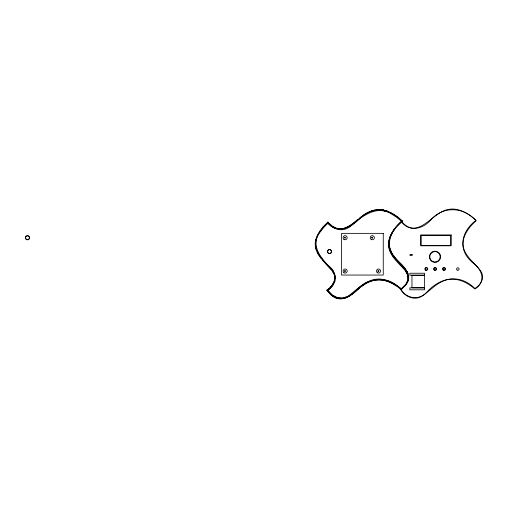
<?xml version="1.0" encoding="UTF-8"?>
<svg xmlns="http://www.w3.org/2000/svg" width="508" height="508" viewBox="0 0 508 508"><rect width="100%" height="100%" fill="white"/><g stroke="black" fill="none" stroke-linecap="round" stroke-linejoin="round"><path stroke-width="0.76" d="M388.899 243.141L389.357 239.852M334.601 279.483L334.721 277.965M408.413 279.165C408.038 264.922 388.093 259.22 388.88 244.043M315.214 243.097L315.83 239.325M334.289 280.841L334.601 279.381M389.471 239.37L389.903 237.89M408.14 280.441L407.943 281.064M333.826 282.137L334.289 280.74M390.074 237.395L390.906 235.356M315.83 239.427L317.297 235.407M407.714 281.667L407.454 282.257M333.826 282.035L332.537 284.512M391.147 234.842L391.408 234.321M391.687 233.794L392.284 232.727M317.297 235.509L319.716 231.229M333.235 283.261L331.768 285.591M406.33 284.188C414.541 273.107 399.726 263.95 393.954 256.045C384.327 245.275 391.433 229.597 401.504 221.99C409.785 232.499 423.532 228.848 431.171 219.488C443.427 205.734 463.804 206.985 475.755 220.523C460.877 231.794 457.448 250.349 472.859 262.782C482.314 269.564 486.423 281.661 474.897 288.5C459.74 273.336 440.322 277.305 426.803 292.1C419.9 300.584 406.425 298.825 401.263 289.744C393.351 282.81 382.276 277.247 371.646 280.899C364.052 283.42 358.33 289.211 352.228 294.107M392.608 232.194L395.338 228.308M406.362 284.289L401.231 289.693M320.885 231.115C308.674 245.059 322.009 259.715 332.207 269.5A22.269 22.269 0 0 1 333.458 271.221L335.407 276.073L335.121 280.975L332.67 285.775L328.047 290.417L332.296 294.881L337.363 297.574L342.519 298.056L347.574 296.335A23.438 23.438 0 0 0 349.402 295.173L353.981 291.592M319.716 231.331L323.196 226.778L328.155 222.161M331.768 285.49L330.092 287.496M402.387 221.545L402.501 221.132L402.38 221.45M405.174 285.667L401.231 289.141C386.766 274.695 367.519 277.324 354.33 291.744C347.034 300.723 333.578 300.418 327.616 290.405C336.683 284.15 337.795 272.294 327.857 265.195C322.536 259.677 316.389 253.619 315.652 245.561C314.966 236.347 321.589 228.556 327.838 222.625C338.233 235.268 351.733 226.981 360.832 217.443C372.637 205.753 391.763 209.385 402.082 221.158L397.281 225.996M330.943 286.487L329.241 288.315A26.454 26.454 0 0 1 326.962 290.195M323.196 226.879L327.857 222.142L332.111 225.869M326.492 224.606L327.825 223.317C332.797 228.956 341.611 232.01 348.399 227.755A24.263 24.263 0 0 0 350.12 226.676C361.639 216.503 377.12 203.759 392.69 214.789A53.88 53.88 0 0 1 400.355 220.345L401.466 221.266C394.176 228.022 386.645 237.382 388.88 247.987C390.976 257.327 399.021 263.328 404.908 270.275A26.638 26.638 0 0 1 405.403 270.91L407.765 275.412L407.873 279.889L405.619 284.563L401.257 288.722L392.354 282.632L388.144 280.727L383.711 279.457L379.527 278.987L375.317 279.26L371.119 280.302L367.125 282.004A36.767 36.767 0 0 0 364.985 283.197L354.355 291.274M327.552 222.123C344.018 240.544 356.375 216.014 372.116 210.699A22.733 22.733 0 0 1 383.464 210.141L387.75 211.385L392.316 213.512L397.186 216.738M357.238 219.805C351.238 225.984 341.56 232.34 333.21 226.485M359.67 287.858C352.673 294.602 341.909 303.689 332.34 295.846M359.893 217.748L365.646 213.728L372.116 210.801A22.733 22.733 0 0 1 383.464 210.242L387.75 211.487L392.316 213.614M327.025 289.916L326.898 290.468M362.414 285.89C372.046 277.844 386.385 278.244 396.145 285.902M349.949 295.713L345.726 298.018L340.036 298.837M401.371 289.814L400.945 289.744M385.299 210.579L383.534 210.579A27.007 27.007 0 0 1 387.318 211.671L387.325 211.226L385.299 210.579A24.86 24.86 0 0 0 381.07 209.779L381.07 210.198L382.943 210.464M424.536 275.203L409.854 275.203L409.854 273.24L424.536 273.24L424.472 287.757L411.963 287.757L411.963 275.247L424.472 275.247M383.381 210.547L380.956 210.191L380.956 209.772A25.838 25.838 0 0 1 387.204 211.201L387.21 211.626A26.702 26.702 0 0 0 383.229 210.515A26.772 26.772 0 0 1 387.318 211.677M338.296 298.679C334.296 297.821 330.956 295.192 328.352 292.132M397.186 216.637L402.488 221.164L402.361 220.847M331.14 295.021L327.26 290.627M401.72 265.538C396.323 259.886 390.29 253.854 388.995 245.802C387.883 235.985 394.881 227.717 401.523 221.405C417.081 240.043 430.879 214.782 445.783 210.064A22.733 22.733 0 0 1 457.13 209.506C464.35 211.087 470.541 215.43 476.028 220.212L476.047 220.815C467.544 228.181 458.991 240.5 465.087 251.904C468.846 259.442 476.009 264.363 480.771 271.151C485.204 277.482 480.778 285.54 474.866 289.02C466.223 281.222 453.206 275.755 442.049 281.578C434.264 285.21 428.676 292.03 421.418 296.456C414.014 300.882 404.616 296.367 400.628 289.452A26.454 26.454 0 0 0 402.908 287.579C412.667 280.232 407.314 268.586 399.021 262.56M403.803 267.735L396.786 260.153M323.12 260.788L331.432 269.767L333.75 273.501M403.803 267.633L405.632 269.85M331.432 269.869L323.12 260.89L317.335 252.705M395.072 258.14L397.243 260.699M320.967 258.35L317.335 252.806L315.328 246.437M393.097 255.422L395.072 258.242M405.632 269.748L407.099 271.894M327.724 291.421L326.962 290.093A26.454 26.454 0 0 0 329.241 288.214M393.097 255.524L390.163 249.466M407.099 271.793L407.949 273.469M332.892 271.793L334.327 275.069M391.42 252.641L389.725 247.606M316.071 249.771L315.328 246.539L315.214 242.995M334.327 274.968L334.639 276.593M334.639 276.492L334.721 278.066M381.07 209.766A25.952 25.952 0 0 1 387.318 211.239M320.859 231.096A51.911 51.911 0 0 1 326.517 224.631M344.456 237.661C345.586 239.897 346.024 235.674 344.456 237.661M344.481 270.993C345.624 273.221 346.062 269.03 344.481 270.993M371.653 237.661C372.751 239.89 373.272 235.693 371.653 237.661M377.857 270.993C378.962 273.228 379.482 269.005 377.857 270.993M383.261 233.356L341.573 233.356L341.573 275.05L383.261 275.05L383.261 233.356M451.148 234.95L420.713 234.95L420.713 245.789L451.148 245.789L451.148 234.95M450.729 235.369L421.126 235.369L421.126 245.37L450.729 245.37L450.729 235.369M412.115 254.356L410.032 254.356L410.032 255.607L412.115 255.607L412.115 254.356M424.536 287.852L409.854 287.852L409.854 289.814L424.536 289.814L424.536 287.852M371.17 239.414A2.057 2.057 0 0 0 374.371 237.852A2.057 2.057 0 0 0 371.418 235.858A2.057 2.057 0 0 0 371.17 239.414M26.441 239.554A2.083 2.083 0 0 0 29.572 237.744A2.083 2.083 0 0 0 26.441 235.941A2.083 2.083 0 0 0 26.441 239.554M26.543 239.382A1.886 1.886 0 0 0 29.369 237.744A1.886 1.886 0 0 0 26.543 236.112A1.886 1.886 0 0 0 26.543 239.382M328.479 253.371A2.083 2.083 0 0 0 331.603 251.568A2.083 2.083 0 0 0 328.479 249.758A2.083 2.083 0 0 0 328.479 253.371M328.581 253.2A1.886 1.886 0 0 0 331.406 251.568A1.886 1.886 0 0 0 328.581 249.93A1.886 1.886 0 0 0 328.581 253.2M377.374 272.745A2.057 2.057 0 0 0 380.575 271.183A2.057 2.057 0 0 0 377.622 269.189A2.057 2.057 0 0 0 377.374 272.745M344.005 272.745A2.057 2.057 0 0 0 347.205 271.183A2.057 2.057 0 0 0 344.253 269.189A2.057 2.057 0 0 0 344.005 272.745M343.973 239.408A2.057 2.057 0 0 0 347.174 237.846A2.057 2.057 0 0 0 344.221 235.858A2.057 2.057 0 0 0 343.973 239.408M425.583 270.192A1.46 1.46 0 0 0 427.774 268.929A1.46 1.46 0 0 0 425.583 267.665A1.46 1.46 0 0 0 425.583 270.192M434.372 270.192A1.46 1.46 0 0 0 436.562 268.929A1.46 1.46 0 0 0 434.372 267.665A1.46 1.46 0 0 0 434.372 270.192M443.306 270.192A1.46 1.46 0 0 0 445.497 268.929A1.46 1.46 0 0 0 443.306 267.665A1.46 1.46 0 0 0 443.306 270.192M432.175 261.652A5.626 5.626 0 0 0 440.62 256.775A5.626 5.626 0 0 0 432.175 251.904A5.626 5.626 0 0 0 432.175 261.652M432.384 261.29A5.213 5.213 0 0 0 440.201 256.775A5.213 5.213 0 0 0 432.384 252.26A5.213 5.213 0 0 0 432.384 261.29M425.717 269.78A1.041 1.041 0 0 0 427.355 269.024A1.041 1.041 0 0 0 425.875 267.983A1.041 1.041 0 0 0 425.717 269.78M434.505 269.78A1.041 1.041 0 0 0 436.143 269.024A1.041 1.041 0 0 0 434.664 267.983A1.041 1.041 0 0 0 434.505 269.78M443.433 269.78A1.041 1.041 0 0 0 445.072 269.024A1.041 1.041 0 0 0 443.598 267.983A1.041 1.041 0 0 0 443.433 269.78M457.219 270.085A1.251 1.251 0 0 0 459.099 269.005A1.251 1.251 0 0 0 457.219 267.919A1.251 1.251 0 0 0 457.219 270.085"/></g></svg>
